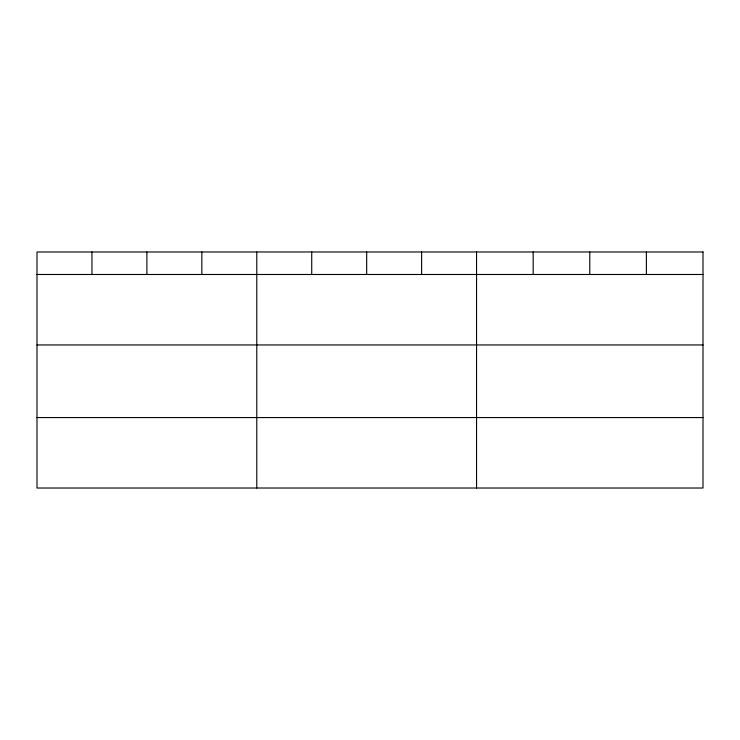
<?xml version="1.0" encoding="UTF-8"?>
<svg xmlns="http://www.w3.org/2000/svg" width="740" height="740" viewBox="0 0 740 740"><rect width="100%" height="100%" fill="white"/><g stroke="black" fill="none" stroke-linecap="round" stroke-linejoin="round"><path stroke-width="1.11" d="M37 274.485L703 274.485M37 344.951L703 344.951M37 417.554L703 417.554M646.39 251.979L646.39 274.485M589.78 251.979L589.78 274.485M533.17 251.979L533.17 274.485M476.56 251.979L476.56 488.021M421.615 251.979L421.615 274.485M366.67 251.979L366.67 274.485M311.725 251.979L311.725 274.485M256.78 251.979L256.78 488.021M201.835 251.979L201.835 274.485M146.89 251.979L146.89 274.485M91.945 251.979L91.945 274.485M703 251.979L37 251.979L37 488.021L703 488.021L703 251.979"/></g></svg>
